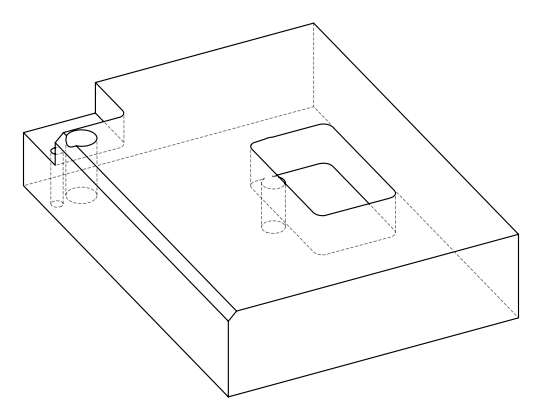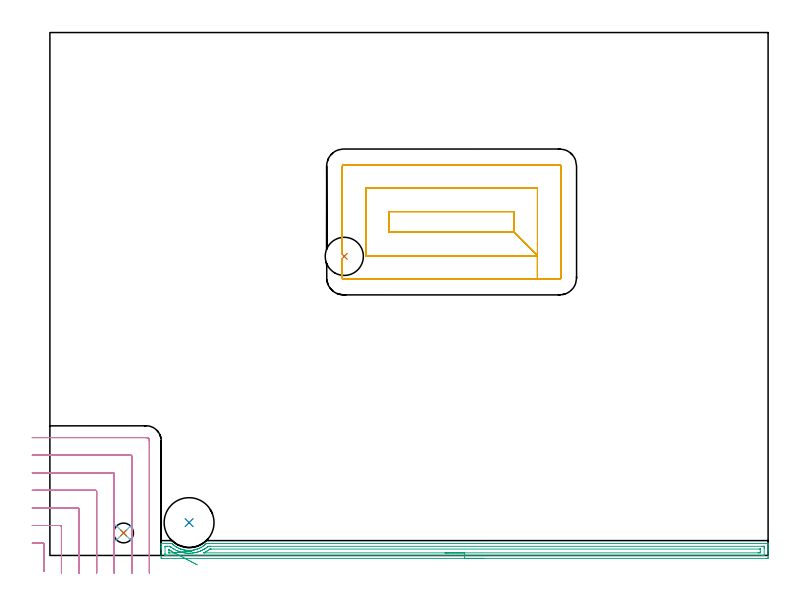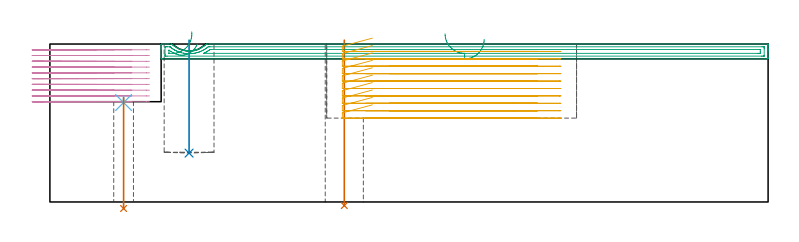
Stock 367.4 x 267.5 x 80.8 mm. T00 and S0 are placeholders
(PLAN: 7 operations, 6 tool changes, 37.4 min)
(1 INDEXABLE_INSERT_DRILL_THROUGH_HOLE_FROM_SOLID | STEP1HOLE | NXT0302_010 | 0.34 min | 24100 mm3)
(2 INDEXABLE_INSERT_DRILL_BLIND_HOLE_FROM_SOLID | STEP1POCKET | NXT0302_022 | 0.23 min | 28323 mm3)
(3 AREA_MILL | FG_CHAMFER_SURFACE | UGT0205_001 | 7.71 min | 9046 mm3)
(4 MILL_CORNER_NOTCH_RECTANGULAR | CORNER_NOTCH_RECTANGULAR | NXT0201_011 | Follow Part, ap 3, ae 75% | 12.05 min | 110792 mm3)
(5 MILL_RECTANGULAR_POCKET | POCKET_RECTANGULAR_STRAIGHT | NXT0201_012 | Follow Part, ap 4, ae 75% | 16.84 min | 347762 mm3)
(6 SPOT_DRILL | STEP1HOLE_1 | NXT0321_9005460120000 | 0.03 min | 24 mm3)
(7 DRILL_THROUGH_HOLE_INTO_CENTER | STEP1HOLE_1 | NXT0301_072 | 0.23 min | 4129 mm3)
(TOOL NXT0302_010 | Index. Insert Drill 19.5mm [880-D1950L25-05] | D19.5 PA176 FL98 Z2)
(TOOL NXT0302_022 | Index. Insert Drill 25.5mm [880-D2550L25-03] | D25.5 PA176 FL77 Z2)
(TOOL UGT0205_001 | Chamfer Mill 20 x 3 x 45 deg. | D20 FL50 Z2)
(TOOL NXT0201_011 | ENDMILL 12mm [2P460-1200-NA 1630] | D12 FL38 Z6)
(TOOL NXT0201_012 | ENDMILL 16mm [2P460-1600-NA 1630] | D16 FL38 Z6)
(TOOL NXT0321_9005460120000 | NC Spot Drill, 142deg, 12mm, Carbide, Uncoated | D12 PA142 FL30 Z2)
(TOOL NXT0301_072 | Carbide Drill 10.1mm [860.1-1010-051A1-MM 2214] | D10.1 PA140 FL71 Z2)
(OP 1 INDEXABLE_INSERT_DRILL_THROUGH_HOLE_FROM_SOLID)
G17 G21 G94 G90
T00 M6
G54
G17 G0 G90 X150.6 Y153. S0 M3
G43 Z90.8 H1
G94 G81 G98 Z-1.84 F250. R82.8
G80
M5
M2
(OP 2 INDEXABLE_INSERT_DRILL_BLIND_HOLE_FROM_SOLID)
G17 G21 G94 G90
T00 M6
G54
G17 G0 G90 X71.2 Y16.8 S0 M3
G43 Z90.8 H1
G94 G81 G98 Z25. F250. R82.8
G80
M5
M2
(OP 3 AREA_MILL)
G17 G21 G94 G90
T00 M6
G54
G17 G0 G90 X222.15 Y-1.5 S1061 M3
G43 Z90.8 H0
Z83.2
G94 G1 X222.112 Z82.328 F250.
X221.998 Z81.464
X221.809 Z80.612
X221.547 Z79.78
X221.213 Z78.974
X220.81 Z78.2
X220.341 Z77.464
X219.81 Z76.772
X219.221 Z76.129
X218.578 Z75.54
X217.886 Z75.008
X217.15 Z74.54
X216.376 Z74.137
X215.57 Z73.803
X214.738 Z73.541
X213.886 Z73.352
X213.022 Z73.238
X212.15 Z73.2
X57.524
X57.205 Y-1.498 Z73.201
X56.91 Y-1.494 Z73.204
X56.9 Y-1.186 Z73.511
Y3.172 Z77.866
Y3.697 Z78.394
Y4.043 Z78.739
Y4.569 Z79.265
Y4.915 Z79.609
Y5.606 Z80.306
Y5.851 Z80.551
X56.902 Y5.977 Z80.669
X56.91 Y6.097 Z80.788
X57.077 Y6.1 Z80.8
X61.993
X62.373 Y6.094 Z80.792
X62.44 Y6.038 Z80.737
X62.567 Y5.923 Z80.622
X62.712 Y5.792 Z80.489
X62.887 Y5.641 Z80.336
X62.976 Y5.562 Z80.26
X63.508 Y5.137 Z79.835
X63.687 Y5.002 Z79.701
X63.87 Y4.872 Z79.572
X64.313 Y4.581 Z79.277
X64.763 Y4.298 Z78.997
X64.852 Y4.246 Z78.945
X65.121 Y4.101 Z78.798
X65.252 Y4.03 Z78.728
X65.656 Y3.825 Z78.524
X66.101 Y3.623 Z78.32
X66.549 Y3.432 Z78.132
X66.746 Y3.355 Z78.054
X66.784 Y3.341 Z78.041
X66.909 Y3.299 Z77.997
X67.093 Y3.235 Z77.934
X67.356 Y3.151 Z77.849
X67.443 Y3.122 Z77.821
X67.888 Y2.994 Z77.694
X68.336 Y2.882 Z77.58
X68.631 Y2.819 Z77.518
X68.782 Y2.787 Z77.486
X69.143 Y2.724 Z77.422
X69.229 Y2.709 Z77.407
X69.675 Y2.646 Z77.345
X70.122 Y2.602 Z77.298
X70.285 Y2.592 Z77.287
X70.569 Y2.573 Z77.268
X70.931 Y2.562 Z77.254
X71.02 Y2.559 Z77.252
X71.284 Y2.561 Z77.251
X71.495 Y2.562 Z77.254
X71.909 Y2.576 Z77.274
X72.356 Y2.609 Z77.307
X72.719 Y2.649 Z77.345
X72.802 Y2.658 Z77.354
X73.249 Y2.722 Z77.419
X73.612 Y2.787 Z77.484
X73.695 Y2.802 Z77.499
X74.056 Y2.88 Z77.58
X74.143 Y2.899 Z77.599
X74.506 Y2.994 Z77.69
X74.589 Y3.015 Z77.712
X75.036 Y3.148 Z77.845
X75.108 Y3.172 Z77.869
X75.246 Y3.217 Z77.915
X75.4 Y3.269 Z77.965
X75.482 Y3.295 Z77.992
X75.653 Y3.356 Z78.054
X76.375 Y3.656 Z78.355
X76.824 Y3.866 Z78.563
X77.268 Y4.092 Z78.791
X77.545 Y4.246 Z78.945
X78.162 Y4.626 Z79.324
X78.391 Y4.781 Z79.48
X78.528 Y4.874 Z79.573
X78.893 Y5.136 Z79.836
X78.975 Y5.199 Z79.899
X79.055 Y5.26 Z79.96
X79.337 Y5.496 Z80.193
X79.422 Y5.567 Z80.265
X79.506 Y5.637 Z80.336
X79.58 Y5.702 Z80.401
X79.676 Y5.786 Z80.486
X79.869 Y5.958 Z80.654
X79.949 Y6.03 Z80.724
X80.032 Y6.096 Z80.79
X80.763 Y6.1 Z80.8
X367.223
X367.39 Y6.097 Z80.788
X367.398 Y5.977 Z80.669
X367.4 Y5.851 Z80.551
Y5.606 Z80.306
Y4.915 Z79.609
Y3.697 Z78.394
Y3.172 Z77.866
Y2.563 Z77.258
Y-0.924 Z73.774
X367.397 Y-1.186 Z73.511
X367.39 Y-1.494 Z73.204
X367.095 Y-1.498 Z73.201
X366.776 Y-1.5 Z73.2
X212.15
Y-0.086 Z74.614
X59.971
X59.312 Y-0.085 Z74.615
X59.074 Y-0.083 Z74.617
X58.956 Y-0.079 Z74.621
X58.909 Y-0.074 Z74.626
X58.907 Y-0.048 Z74.652
X58.902 Y0.085 Z74.785
X58.9 Y0.557 Z75.257
Y0.958 Z75.658
X58.901 Y4.443 Z79.143
X58.906 Y4.578 Z79.278
X58.91 Y4.679 Z79.379
X58.983 Y4.68 Z79.38
X59.312 Y4.684 Z79.384
X59.547 Y4.685 Z79.385
X60.206 Y4.686 Z79.386
X61.336 Y4.684 Z79.384
X61.374 Y4.682 Z79.382
X61.391 Y4.679 Z79.379
X61.448 Y4.638 Z79.338
X61.653 Y4.481 Z79.181
X61.846 Y4.33 Z79.03
X61.993 Y4.214 Z78.914
X62.056 Y4.166 Z78.866
X62.228 Y4.043 Z78.743
X62.887 Y3.595 Z78.295
X63.149 Y3.427 Z78.127
X63.559 Y3.172 Z77.872
X63.698 Y3.091 Z77.791
X63.781 Y3.045 Z77.745
X64.068 Y2.892 Z77.592
X64.674 Y2.595 Z77.295
X64.797 Y2.538 Z77.238
X65.335 Y2.3 Z77.
X65.568 Y2.204 Z76.904
X65.735 Y2.138 Z76.838
X66.462 Y1.891 Z76.591
X66.823 Y1.781 Z76.481
X67.356 Y1.634 Z76.334
X68.225 Y1.428 Z76.128
X68.256 Y1.422 Z76.122
X68.746 Y1.342 Z76.042
X69.143 Y1.284 Z75.984
X69.315 Y1.261 Z75.961
X70.037 Y1.192 Z75.892
X70.297 Y1.175 Z75.875
X70.931 Y1.15 Z75.85
X71.218 Y1.148 Z75.848
X71.825 Y1.163 Z75.863
X72.086 Y1.174 Z75.874
X72.719 Y1.224 Z75.924
X72.908 Y1.244 Z75.944
X73.612 Y1.333 Z76.033
X73.697 Y1.346 Z76.046
X74.174 Y1.428 Z76.128
X74.506 Y1.499 Z76.199
X75.163 Y1.659 Z76.359
X75.267 Y1.687 Z76.387
X75.4 Y1.725 Z76.425
X75.849 Y1.862 Z76.562
X76.294 Y2.009 Z76.709
X76.514 Y2.085 Z76.785
X77.059 Y2.3 Z77.
X77.165 Y2.344 Z77.044
X77.188 Y2.354 Z77.054
X77.758 Y2.615 Z77.315
X78.081 Y2.771 Z77.471
X78.351 Y2.909 Z77.609
X78.839 Y3.172 Z77.872
X78.944 Y3.232 Z77.932
X78.975 Y3.251 Z77.951
X79.467 Y3.563 Z78.263
X79.869 Y3.828 Z78.528
X79.998 Y3.918 Z78.618
X80.171 Y4.043 Z78.743
X80.504 Y4.295 Z78.995
X80.763 Y4.495 Z79.195
X81.004 Y4.68 Z79.38
X81.657 Y4.684 Z79.384
X81.892 Y4.685 Z79.385
X364.329 Y4.686 Z79.386
X364.988 Y4.685 Z79.385
X365.226 Y4.683 Z79.383
X365.344 Y4.679 Z79.379
X365.391 Y4.674 Z79.374
X365.392 Y4.648 Z79.348
X365.398 Y4.515 Z79.215
X365.4 Y4.043 Z78.743
Y3.642 Z78.342
X365.399 Y0.157 Z74.857
X365.394 Y0.022 Z74.722
X365.39 Y-0.079 Z74.621
X365.317 Y-0.08 Z74.62
X364.988 Y-0.084 Z74.616
X364.753 Y-0.085 Z74.615
X364.094 Y-0.086 Z74.614
X212.15
Y1.328 Z76.028
X79.077 Y1.329 Z76.029
X78.975
X78.873 Y1.331 Z76.031
X78.699 Y1.335 Z76.035
X78.869 Y1.428 Z76.128
X78.975 Y1.482 Z76.182
X79.525 Y1.764 Z76.464
X79.869 Y1.949 Z76.649
X80.098 Y2.077 Z76.777
X80.473 Y2.3 Z77.
X80.651 Y2.409 Z77.109
X80.763 Y2.481 Z77.181
X81.181 Y2.764 Z77.464
X81.657 Y3.092 Z77.792
X81.704 Y3.126 Z77.826
X81.768 Y3.172 Z77.872
X81.882 Y3.25 Z77.95
X81.904 Y3.264 Z77.964
X82.004 Y3.267 Z77.967
X82.141 Y3.27 Z77.97
X82.345 Y3.271 Z77.971
X82.448
X363.201
X363.303 Y3.27 Z77.97
X363.37 Y3.267 Z77.967
X363.388 Y3.264 Z77.964
X363.392 Y3.258 Z77.958
X363.396 Y3.236 Z77.936
X363.399 Y3.172 Z77.872
Y2.106 Z76.806
X363.392 Y1.428 Z76.128
X363.39 Y1.338 Z76.038
X363.299 Y1.333 Z76.033
X363.201 Y1.331 Z76.031
X362.409 Y1.329 Z76.029
X362.307 Y1.328 Z76.028
X212.15
X211.278 Z76.066
X210.413 Z76.18
X209.562 Z76.369
X208.73 Z76.632
X207.924 Z76.965
X207.15 Z77.368
X206.414 Z77.837
X205.722 Z78.368
X205.079 Z78.957
X204.49 Z79.601
X203.958 Z80.293
X203.49 Z81.028
X203.087 Z81.802
X202.753 Z82.608
X202.491 Z83.44
X202.302 Z84.292
X202.188 Z85.157
X202.15 Z86.028
G0 Z90.8
X72.56 Y2.28
Z87.036
G1 X72.614 Y2.286 Z86.166
X72.592 Y2.284 Z85.294
X72.495 Y2.273 Z84.427
X72.323 Y2.255 Z83.572
X72.078 Y2.229 Z82.735
X71.761 Y2.195 Z81.923
X71.374 Y2.154 Z81.142
X70.922 Y2.105 Z80.397
X70.407 Y2.05 Z79.696
X69.833 Y1.989 Z79.042
X69.204 Y1.922 Z78.44
X68.526 Y1.849 Z77.897
X67.803 Y1.772 Z77.414
X67.041 Y1.691 Z76.997
X66.246 Y1.606 Z76.648
X65.424 Y1.518 Z76.371
X64.58 Y1.428 Z76.166
X63.723 Y1.336 Z76.036
X63.706 Y1.334 Z76.034
X63.297 Y1.33 Z76.03
X63.092 Y1.329 Z76.029
X61.099
X60.997 Y1.33 Z76.03
X60.929 Y1.333 Z76.033
X60.911 Y1.336 Z76.036
X60.908 Y1.342 Z76.042
X60.904 Y1.364 Z76.064
X60.901 Y1.428 Z76.128
Y2.689 Z77.389
X60.904 Y2.818 Z77.518
X60.91 Y2.921 Z77.621
X60.914 Y2.958 Z77.658
X60.928 Y2.95 Z77.65
X61.099 Y2.84 Z77.54
X61.924 Y2.3 Z77.
X61.993 Y2.256 Z76.956
X62.115 Y2.181 Z76.881
X62.887 Y1.757 Z76.457
X63.536 Y1.428 Z76.128
X63.629 Y1.384 Z76.084
X63.69 Y1.354 Z76.054
X63.723 Y1.337 Z76.037
X64.435 Y0.961 Z75.703
X65.17 Y0.572 Z75.44
X65.923 Y0.174 Z75.25
X66.688 Y-0.23 Z75.136
X67.459 Y-0.637 Z75.097
X68.229 Y-1.044 Z75.135
X68.994 Y-1.448 Z75.248
X69.747 Y-1.846 Z75.436
X70.483 Y-2.235 Z75.698
X71.196 Y-2.611 Z76.031
X71.881 Y-2.973 Z76.434
X72.531 Y-3.317 Z76.902
X73.144 Y-3.64 Z77.432
X73.713 Y-3.941 Z78.021
X74.234 Y-4.216 Z78.664
X74.704 Y-4.465 Z79.356
X75.119 Y-4.684 Z80.091
X75.476 Y-4.872 Z80.865
G0 Z90.8
M5
M2
(OP 4 MILL_CORNER_NOTCH_RECTANGULAR)
G17 G21 G94 G90
T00 M6
G54
G17 G0 G90 X-3.1 Y-8.137 S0 M3
G43 Z90.8 H1
Z77.855
G94 G1 Y-5.137 F250.
Y5.705 F500.
G3 X-3.695 Y6.3 R0.6
G1 X-6.
X-9. F250.
G0 Z90.8
X5.9 Y-9.
Z77.855
G1 Y-6.
Y14.704 F500.
G3 X5.304 Y15.3 R0.6
G1 X-6.
X-9. F250.
G0 Z90.8
X14.9 Y-9.
Z77.855
G1 Y-6.
Y23.704 F500.
G3 X14.304 Y24.3 R0.6
G1 X-6.
X-9. F250.
G0 Z90.8
X23.9 Y-9.
Z77.855
G1 Y-6.
Y32.704 F500.
G3 X23.304 Y33.3 R0.6
G1 X-6.
X-9. F250.
G0 Z90.8
X32.9 Y-9.
Z77.855
G1 Y-6.
Y41.704 F500.
G3 X32.304 Y42.3 R0.6
G1 X-6.
X-9. F250.
G0 Z90.8
X41.9 Y-9.
Z77.855
G1 Y-6.
Y50.703 F500.
G3 X41.303 Y51.3 R0.6
G1 X-6.
X-9. F250.
G0 Z90.8
X50.9 Y-9.
Z77.855
G1 Y-6.
Y58.7 F500.
G3 X49.3 Y60.3 R1.6
G1 X-6.
X-9. F250.
G0 Z90.8
X-3.1 Y-8.137
Z74.905
G1 Y-5.137
Y5.705 F500.
G3 X-3.695 Y6.3 R0.6
G1 X-6.
X-9. F250.
G0 Z90.8
X5.9 Y-9.
Z74.905
G1 Y-6.
Y14.704 F500.
G3 X5.304 Y15.3 R0.6
G1 X-6.
X-9. F250.
G0 Z90.8
X14.9 Y-9.
Z74.905
G1 Y-6.
Y23.704 F500.
G3 X14.304 Y24.3 R0.6
G1 X-6.
X-9. F250.
G0 Z90.8
X23.9 Y-9.
Z74.905
G1 Y-6.
Y32.704 F500.
G3 X23.304 Y33.3 R0.6
G1 X-6.
X-9. F250.
G0 Z90.8
X32.9 Y-9.
Z74.905
G1 Y-6.
Y41.704 F500.
G3 X32.304 Y42.3 R0.6
G1 X-6.
X-9. F250.
G0 Z90.8
X41.9 Y-9.
Z74.905
G1 Y-6.
Y50.703 F500.
G3 X41.303 Y51.3 R0.6
G1 X-6.
X-9. F250.
G0 Z90.8
X50.9 Y-9.
Z74.905
G1 Y-6.
Y58.7 F500.
G3 X49.3 Y60.3 R1.6
G1 X-6.
X-9. F250.
G0 Z90.8
X-3.1 Y-8.137
Z71.954
G1 Y-5.137
Y5.704 F500.
G3 X-3.696 Y6.3 R0.6
G1 X-6.
X-9. F250.
G0 Z90.8
X5.9 Y-9.
Z71.954
G1 Y-6.
Y14.704 F500.
G3 X5.304 Y15.3 R0.6
G1 X-6.
X-9. F250.
G0 Z90.8
X14.9 Y-9.
Z71.954
G1 Y-6.
Y23.704 F500.
G3 X14.304 Y24.3 R0.6
G1 X-6.
X-9. F250.
G0 Z90.8
X23.9 Y-9.
Z71.954
G1 Y-6.
Y32.704 F500.
G3 X23.304 Y33.3 R0.6
G1 X-6.
X-9. F250.
G0 Z90.8
X32.9 Y-9.
Z71.954
G1 Y-6.
Y41.704 F500.
G3 X32.304 Y42.3 R0.6
G1 X-6.
X-9. F250.
G0 Z90.8
X41.9 Y-9.
Z71.954
G1 Y-6.
Y50.703 F500.
G3 X41.303 Y51.3 R0.6
G1 X-6.
X-9. F250.
G0 Z90.8
X50.9 Y-9.
Z71.954
G1 Y-6.
Y58.7 F500.
G3 X49.3 Y60.3 R1.6
G1 X-6.
X-9. F250.
G0 Z90.8
X-3.1 Y-8.137
Z69.004
G1 Y-5.137
Y5.704 F500.
G3 X-3.696 Y6.3 R0.6
G1 X-6.
X-9. F250.
G0 Z90.8
X5.9 Y-9.
Z69.004
G1 Y-6.
Y14.704 F500.
G3 X5.304 Y15.3 R0.6
G1 X-6.
X-9. F250.
G0 Z90.8
X14.9 Y-9.
Z69.004
G1 Y-6.
Y23.704 F500.
G3 X14.304 Y24.3 R0.6
G1 X-6.
X-9. F250.
G0 Z90.8
X23.9 Y-9.
Z69.004
G1 Y-6.
Y32.704 F500.
G3 X23.304 Y33.3 R0.6
G1 X-6.
X-9. F250.
G0 Z90.8
X32.9 Y-9.
Z69.004
G1 Y-6.
Y41.704 F500.
G3 X32.304 Y42.3 R0.6
G1 X-6.
X-9. F250.
G0 Z90.8
X41.9 Y-9.
Z69.004
G1 Y-6.
Y50.703 F500.
G3 X41.303 Y51.3 R0.6
G1 X-6.
X-9. F250.
G0 Z90.8
X50.9 Y-9.
Z69.004
G1 Y-6.
Y58.7 F500.
G3 X49.3 Y60.3 R1.6
G1 X-6.
X-9. F250.
G0 Z90.8
X-3.1 Y-8.137
Z66.053
G1 Y-5.137
Y5.704 F500.
G3 X-3.696 Y6.3 R0.6
G1 X-6.
X-9. F250.
G0 Z90.8
X5.9 Y-9.
Z66.053
G1 Y-6.
Y14.704 F500.
G3 X5.304 Y15.3 R0.6
G1 X-6.
X-9. F250.
G0 Z90.8
X14.9 Y-9.
Z66.053
G1 Y-6.
Y23.704 F500.
G3 X14.304 Y24.3 R0.6
G1 X-6.
X-9. F250.
G0 Z90.8
X23.9 Y-9.
Z66.053
G1 Y-6.
Y32.704 F500.
G3 X23.304 Y33.3 R0.6
G1 X-6.
X-9. F250.
G0 Z90.8
X32.9 Y-9.
Z66.053
G1 Y-6.
Y41.704 F500.
G3 X32.304 Y42.3 R0.6
G1 X-6.
X-9. F250.
G0 Z90.8
X41.9 Y-9.
Z66.053
G1 Y-6.
Y50.703 F500.
G3 X41.303 Y51.3 R0.6
G1 X-6.
X-9. F250.
G0 Z90.8
X50.9 Y-9.
Z66.053
G1 Y-6.
Y58.7 F500.
G3 X49.3 Y60.3 R1.6
G1 X-6.
X-9. F250.
G0 Z90.8
X-3.1 Y-8.137
Z63.102
G1 Y-5.137
Y5.704 F500.
G3 X-3.696 Y6.3 R0.6
G1 X-6.
X-9. F250.
G0 Z90.8
X5.9 Y-9.
Z63.102
G1 Y-6.
Y14.704 F500.
G3 X5.304 Y15.3 R0.6
G1 X-6.
X-9. F250.
G0 Z90.8
X14.9 Y-9.
Z63.102
G1 Y-6.
Y23.704 F500.
G3 X14.304 Y24.3 R0.6
G1 X-6.
X-9. F250.
G0 Z90.8
X23.9 Y-9.
Z63.102
G1 Y-6.
Y32.704 F500.
G3 X23.304 Y33.3 R0.6
G1 X-6.
X-9. F250.
G0 Z90.8
X32.9 Y-9.
Z63.102
G1 Y-6.
Y41.704 F500.
G3 X32.304 Y42.3 R0.6
G1 X-6.
X-9. F250.
G0 Z90.8
X41.9 Y-9.
Z63.102
G1 Y-6.
Y50.703 F500.
G3 X41.303 Y51.3 R0.6
G1 X-6.
X-9. F250.
G0 Z90.8
X50.9 Y-9.
Z63.102
G1 Y-6.
Y58.7 F500.
G3 X49.3 Y60.3 R1.6
G1 X-6.
X-9. F250.
G0 Z90.8
X-3.1 Y-8.137
Z60.152
G1 Y-5.137
Y5.704 F500.
G3 X-3.696 Y6.3 R0.6
G1 X-6.
X-9. F250.
G0 Z90.8
X5.9 Y-9.
Z60.152
G1 Y-6.
Y14.704 F500.
G3 X5.304 Y15.3 R0.6
G1 X-6.
X-9. F250.
G0 Z90.8
X14.9 Y-9.
Z60.152
G1 Y-6.
Y23.704 F500.
G3 X14.304 Y24.3 R0.6
G1 X-6.
X-9. F250.
G0 Z90.8
X23.9 Y-9.
Z60.152
G1 Y-6.
Y32.704 F500.
G3 X23.304 Y33.3 R0.6
G1 X-6.
X-9. F250.
G0 Z90.8
X32.9 Y-9.
Z60.152
G1 Y-6.
Y41.704 F500.
G3 X32.304 Y42.3 R0.6
G1 X-6.
X-9. F250.
G0 Z90.8
X41.9 Y-9.
Z60.152
G1 Y-6.
Y50.703 F500.
G3 X41.303 Y51.3 R0.6
G1 X-6.
X-9. F250.
G0 Z90.8
X50.9 Y-9.
Z60.152
G1 Y-6.
Y58.7 F500.
G3 X49.3 Y60.3 R1.6
G1 X-6.
X-9. F250.
G0 Z90.8
X-3.1 Y-8.137
Z57.201
G1 Y-5.137
Y5.704 F500.
G3 X-3.696 Y6.3 R0.6
G1 X-6.
X-9. F250.
G0 Z90.8
X5.9 Y-9.
Z57.201
G1 Y-6.
Y14.704 F500.
G3 X5.304 Y15.3 R0.6
G1 X-6.
X-9. F250.
G0 Z90.8
X14.9 Y-9.
Z57.201
G1 Y-6.
Y23.704 F500.
G3 X14.304 Y24.3 R0.6
G1 X-6.
X-9. F250.
G0 Z90.8
X23.9 Y-9.
Z57.201
G1 Y-6.
Y32.704 F500.
G3 X23.304 Y33.3 R0.6
G1 X-6.
X-9. F250.
G0 Z90.8
X32.9 Y-9.
Z57.201
G1 Y-6.
Y41.704 F500.
G3 X32.304 Y42.3 R0.6
G1 X-6.
X-9. F250.
G0 Z90.8
X41.9 Y-9.
Z57.201
G1 Y-6.
Y50.703 F500.
G3 X41.303 Y51.3 R0.6
G1 X-6.
X-9. F250.
G0 Z90.8
X50.9 Y-9.
Z57.201
G1 Y-6.
Y58.7 F500.
G3 X49.3 Y60.3 R1.6
G1 X-6.
X-9. F250.
G0 Z90.8
X-3.1 Y-8.137
Z54.251
G1 Y-5.137
Y5.704 F500.
G3 X-3.696 Y6.3 R0.6
G1 X-6.
X-9. F250.
G0 Z90.8
X5.9 Y-9.
Z54.251
G1 Y-6.
Y14.704 F500.
G3 X5.304 Y15.3 R0.6
G1 X-6.
X-9. F250.
G0 Z90.8
X14.9 Y-9.
Z54.251
G1 Y-6.
Y23.704 F500.
G3 X14.304 Y24.3 R0.6
G1 X-6.
X-9. F250.
G0 Z90.8
X23.9 Y-9.
Z54.251
G1 Y-6.
Y32.704 F500.
G3 X23.304 Y33.3 R0.6
G1 X-6.
X-9. F250.
G0 Z90.8
X32.9 Y-9.
Z54.251
G1 Y-6.
Y41.704 F500.
G3 X32.304 Y42.3 R0.6
G1 X-6.
X-9. F250.
G0 Z90.8
X41.9 Y-9.
Z54.251
G1 Y-6.
Y50.703 F500.
G3 X41.303 Y51.3 R0.6
G1 X-6.
X-9. F250.
G0 Z90.8
X50.9 Y-9.
Z54.251
G1 Y-6.
Y58.7 F500.
G3 X49.3 Y60.3 R1.6
G1 X-6.
X-9. F250.
G0 Z90.8
X-3.1 Y-8.137
Z51.3
G1 Y-5.137
Y5.704 F500.
G3 X-3.696 Y6.3 R0.6
G1 X-6.
X-9. F250.
G0 Z90.8
X5.9 Y-9.
Z51.3
G1 Y-6.
Y14.704 F500.
G3 X5.304 Y15.3 R0.6
G1 X-6.
X-9. F250.
G0 Z90.8
X14.9 Y-9.
Z51.3
G1 Y-6.
Y23.704 F500.
G3 X14.304 Y24.3 R0.6
G1 X-6.
X-9. F250.
G0 Z90.8
X23.9 Y-9.
Z51.3
G1 Y-6.
Y32.704 F500.
G3 X23.304 Y33.3 R0.6
G1 X-6.
X-9. F250.
G0 Z90.8
X32.9 Y-9.
Z51.3
G1 Y-6.
Y41.704 F500.
G3 X32.304 Y42.3 R0.6
G1 X-6.
X-9. F250.
G0 Z90.8
X41.9 Y-9.
Z51.3
G1 Y-6.
Y50.703 F500.
G3 X41.303 Y51.3 R0.6
G1 X-6.
X-9. F250.
G0 Z90.8
X50.9 Y-9.
Z51.3
G1 Y-6.
Y58.7 F500.
G3 X49.3 Y60.3 R1.6
G1 X-6.
X-9. F250.
G0 Z90.8
M5
M2
(OP 5 MILL_RECTANGULAR_POCKET)
G17 G21 G94 G90
T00 M6
G54
G17 G0 G90 X164.963 Y141.3 S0 M3
G43 Z90.8 H1
Z83.806
G94 G1 X150.3 Z79.877 F250.
X150.181 Z79.845
X149.911 Y141.406 Z79.767
X149.706 Y141.611 Z79.69
X149.6 Y141.881 Z79.612
Y142. Z79.58
Y151.572 Z77.015
Y142. F500.
G3 X150.3 Y141.3 R0.7
G1 X249.4
Y153.3
X237.4 Y165.3
Y175.9
X173.6
Y165.3
X237.4
X249.4 Y153.3
Y187.9
X161.6
Y154.427
G2 X161.547 Y153.3 R12.
G1 X249.4
Y141.3
X260.7
G3 X261.4 Y142. R0.7
G1 Y199.2
G3 X260.7 Y199.9 R0.7
G1 X150.3
G3 X149.6 Y199.2 R0.7
G1 Y154.427
G0 X164.963 Y141.3 Z80.015
G1 X150.3 Z76.086 F250.
X150.181 Z76.055
X149.911 Y141.406 Z75.977
X149.706 Y141.611 Z75.899
X149.6 Y141.881 Z75.821
Y142. Z75.79
Y151.572 Z73.225
Y142. F500.
G3 X150.3 Y141.3 R0.7
G1 X249.4
Y153.3
X237.4 Y165.3
Y175.9
X173.6
Y165.3
X237.4
X249.4 Y153.3
Y187.9
X161.6
Y154.427
G2 X161.547 Y153.3 R12.
G1 X249.4
Y141.3
X260.7
G3 X261.4 Y142. R0.7
G1 Y199.2
G3 X260.7 Y199.9 R0.7
G1 X150.3
G3 X149.6 Y199.2 R0.7
G1 Y154.427
G0 X164.963 Y141.3 Z76.225
G1 X150.3 Z72.296 F250.
X150.181 Z72.264
X149.911 Y141.406 Z72.186
X149.706 Y141.611 Z72.108
X149.6 Y141.881 Z72.031
Y142. Z71.999
Y151.572 Z69.434
Y142. F500.
G3 X150.3 Y141.3 R0.7
G1 X249.4
Y153.3
X237.4 Y165.3
Y175.9
X173.6
Y165.3
X237.4
X249.4 Y153.3
Y187.9
X161.6
Y154.427
G2 X161.547 Y153.3 R12.
G1 X249.4
Y141.3
X260.7
G3 X261.4 Y142. R0.7
G1 Y199.2
G3 X260.7 Y199.9 R0.7
G1 X150.3
G3 X149.6 Y199.2 R0.7
G1 Y154.427
G0 X164.963 Y141.3 Z72.434
G1 X150.3 Z68.505 F250.
X150.181 Z68.473
X149.911 Y141.406 Z68.396
X149.706 Y141.611 Z68.318
X149.6 Y141.881 Z68.24
Y142. Z68.208
Y151.572 Z65.644
Y142. F500.
G3 X150.3 Y141.3 R0.7
G1 X249.4
Y153.3
X237.4 Y165.3
Y175.9
X173.6
Y165.3
X237.4
X249.4 Y153.3
Y187.9
X161.6
Y154.427
G2 X161.547 Y153.3 R12.
G1 X249.4
Y141.3
X260.7
G3 X261.4 Y142. R0.7
G1 Y199.2
G3 X260.7 Y199.9 R0.7
G1 X150.3
G3 X149.6 Y199.2 R0.7
G1 Y154.427
G0 X164.963 Y141.3 Z68.644
G1 X150.3 Z64.715 F250.
X150.181 Z64.683
X149.911 Y141.406 Z64.605
X149.706 Y141.611 Z64.527
X149.6 Y141.881 Z64.45
Y142. Z64.418
Y151.572 Z61.853
Y142. F500.
G3 X150.3 Y141.3 R0.7
G1 X249.4
Y153.3
X237.4 Y165.3
Y175.9
X173.6
Y165.3
X237.4
X249.4 Y153.3
Y187.9
X161.6
Y154.427
G2 X161.547 Y153.3 R12.
G1 X249.4
Y141.3
X260.7
G3 X261.4 Y142. R0.7
G1 Y199.2
G3 X260.7 Y199.9 R0.7
G1 X150.3
G3 X149.6 Y199.2 R0.7
G1 Y154.427
G0 X164.963 Y141.3 Z64.853
G1 X150.3 Z60.924 F250.
X150.181 Z60.892
X149.911 Y141.406 Z60.814
X149.706 Y141.611 Z60.737
X149.6 Y141.881 Z60.659
Y142. Z60.627
Y151.572 Z58.062
Y142. F500.
G3 X150.3 Y141.3 R0.7
G1 X249.4
Y153.3
X237.4 Y165.3
Y175.9
X173.6
Y165.3
X237.4
X249.4 Y153.3
Y187.9
X161.6
Y154.427
G2 X161.547 Y153.3 R12.
G1 X249.4
Y141.3
X260.7
G3 X261.4 Y142. R0.7
G1 Y199.2
G3 X260.7 Y199.9 R0.7
G1 X150.3
G3 X149.6 Y199.2 R0.7
G1 Y154.427
G0 X164.963 Y141.3 Z61.062
G1 X150.3 Z57.133 F250.
X150.181 Z57.102
X149.911 Y141.406 Z57.024
X149.706 Y141.611 Z56.946
X149.6 Y141.881 Z56.868
Y142. Z56.837
Y151.572 Z54.272
Y142. F500.
G3 X150.3 Y141.3 R0.7
G1 X249.4
Y153.3
X237.4 Y165.3
Y175.9
X173.6
Y165.3
X237.4
X249.4 Y153.3
Y187.9
X161.6
Y154.427
G2 X161.547 Y153.3 R12.
G1 X249.4
Y141.3
X260.7
G3 X261.4 Y142. R0.7
G1 Y199.2
G3 X260.7 Y199.9 R0.7
G1 X150.3
G3 X149.6 Y199.2 R0.7
G1 Y154.427
G0 X164.963 Y141.3 Z57.272
G1 X150.3 Z53.343 F250.
X150.181 Z53.311
X149.911 Y141.406 Z53.233
X149.706 Y141.611 Z53.155
X149.6 Y141.881 Z53.078
Y142. Z53.046
Y151.572 Z50.481
Y142. F500.
G3 X150.3 Y141.3 R0.7
G1 X249.4
Y153.3
X237.4 Y165.3
Y175.9
X173.6
Y165.3
X237.4
X249.4 Y153.3
Y187.9
X161.6
Y154.427
G2 X161.547 Y153.3 R12.
G1 X249.4
Y141.3
X260.7
G3 X261.4 Y142. R0.7
G1 Y199.2
G3 X260.7 Y199.9 R0.7
G1 X150.3
G3 X149.6 Y199.2 R0.7
G1 Y154.427
G0 X164.963 Y141.3 Z53.481
G1 X150.3 Z49.552 F250.
X150.181 Z49.52
X149.911 Y141.406 Z49.443
X149.706 Y141.611 Z49.365
X149.6 Y141.881 Z49.287
Y142. Z49.255
Y151.572 Z46.691
Y142. F500.
G3 X150.3 Y141.3 R0.7
G1 X249.4
Y153.3
X237.4 Y165.3
Y175.9
X173.6
Y165.3
X237.4
X249.4 Y153.3
Y187.9
X161.6
Y154.426
G2 X161.547 Y153.3 R12.
G1 X249.4
Y141.3
X260.7
G3 X261.4 Y142. R0.7
G1 Y199.2
G3 X260.7 Y199.9 R0.7
G1 X150.3
G3 X149.6 Y199.2 R0.7
G1 Y154.426
G0 X164.963 Y141.3 Z49.691
G1 X150.3 Z45.762 F250.
X150.181 Z45.73
X149.911 Y141.406 Z45.652
X149.706 Y141.611 Z45.574
X149.6 Y141.881 Z45.497
Y142. Z45.465
Y151.572 Z42.9
Y142. F500.
G3 X150.3 Y141.3 R0.7
G1 X249.4
Y153.3
X237.4 Y165.3
Y175.9
X173.6
Y165.3
X237.4
X249.4 Y153.3
Y187.9
X161.6
Y154.426
G2 X161.547 Y153.3 R12.
G1 X249.4
Y141.3
X260.7
G3 X261.4 Y142. R0.7
G1 Y199.2
G3 X260.7 Y199.9 R0.7
G1 X150.3
G3 X149.6 Y199.2 R0.7
G1 Y154.426
G0 Z90.8
M5
M2
(OP 6 SPOT_DRILL)
G17 G21 G94 G90
T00 M6
G54
G17 G0 G90 X37.7 Y11.5 S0 M3
G43 Z90.8 H0
G94 G81 G98 Z50.865 F250. R54.3
G80
M5
M2
(OP 7 DRILL_THROUGH_HOLE_INTO_CENTER)
G17 G21 G94 G90
T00 M6
G54
G17 G0 G90 X37.7 Y11.5 S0 M3
G43 Z90.8 H1
G94 G73 G98 Z-3.338 F250. Q9.106 R53.3
G80
M5
M2
